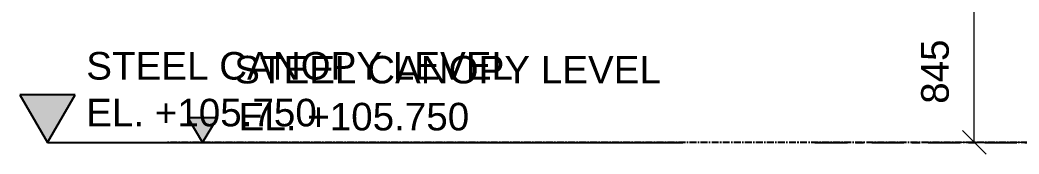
# Model space of a CAD drawing. Header units: millimetres. Extents: x -153298 to 620751, y -313239 to 250031.
# Drawn here: x 24083 to 29509, y 22262 to 22992 of the extents above; entities that cross this region are included whole.
import ezdxf

# ---------------------------------------------------------------- set-up
doc = ezdxf.new("R2010")
doc.units = ezdxf.units.MM
for name, pattern in [('CENTER', [2, 1.25, -0.25, 0.25, -0.25]), ('TA_GL_000.70000', [1.925, 0.7, -0.175, 0.175, -0.175, 0.7]), ('XKITLINE00', [0])]:
    doc.linetypes.add(name, pattern=pattern)
for name, color, linetype in [('000 - 0_SYM_DWG_GRIDLINE_MAIN_COLOR_251', 251, 'Continuous'), ('000 - 0_SYM_DWG_LEVEL_MAIN_COLOR_2', 2, 'Continuous'), ('000 - 0_SYM_DWG_LEVEL_TEXT', 3, 'Continuous'), ('000 - GRID', 251, 'CENTER'), ('S-DIM', 7, 'Continuous')]:
    doc.layers.add(name, color=color, linetype=linetype)
doc.layers.add('Z-DIMENSIONS', color=1, linetype='Continuous', lineweight=0)
doc.styles.add('Arial_1', font='arial.ttf', dxfattribs={"height": 250})
doc.styles.add('ROMANS', font='arial.ttf', dxfattribs={"width": 0.85})
doc.styles.add('TA', font='', dxfattribs={"height": 4.5})
doc.styles.get('TA').set_extended_font_data('Cordia New')

# ---------------------------------------------------------------- blocks, each defined once
blk = doc.blocks.new('*U4759')
at = {"layer": '000 - 0_SYM_DWG_LEVEL_MAIN_COLOR_2'}
blk.add_hatch(color=256, dxfattribs=at).paths.add_polyline_path([(-80.41, 5.18), (-83.4, 0), (-86.39, 5.18)])
blk.add_point((0, 0))
at = {"layer": '000 - 0_SYM_DWG_GRIDLINE_MAIN_COLOR_251'}
blk.add_lwpolyline([(-83.4, 0), (-23.4, 0), (-18.9, 0), (-14.4, 0)], dxfattribs=at)
at = {"layer": '000 - 0_SYM_DWG_LEVEL_MAIN_COLOR_2', "lineweight": 25}
for p, q in [((-80.41, 5.18), (-86.39, 5.18)), ((-86.39, 5.18), (-83.4, 0)), ((-83.4, 0), (-80.41, 5.18))]:
    blk.add_line(p, q, dxfattribs=at)
at = {"layer": '000 - 0_SYM_DWG_LEVEL_TEXT', "style": 'Arial_1'}
for tag, p in [('LV_NAME_1', (-79.18, 11.92)), ('LV_NAME_2', (-79.19, 6.83)), ('LV_NAME_3', (-79.2, 1.74))]:
    blk.add_attdef(tag, p, '', height=3, dxfattribs=at)
blk = doc.blocks.new('*U6394')
at = {"layer": '000 - 0_SYM_DWG_GRIDLINE_MAIN_COLOR_251', "color": 0, "linetype": 'ByBlock', "ltscale": 5}
blk.add_line((20, 0), (-651.81, 0), dxfattribs=at)
at = {"layer": '000 - 0_SYM_DWG_GRIDLINE_MAIN_COLOR_251', "color": 0}
blk.add_point((0, 0), dxfattribs=at)
at = {"style": 'TA', "flags": 1}
blk.add_attdef('LOCATION', (6, -6), '', height=4.5, rotation=270, dxfattribs=at)
blk = doc.blocks.new('W-1-PP19-ST-ENT1-1_20260610-094632_ELEVATION_1_DIMS')
at = {"color": 6, "xscale": 50, "yscale": 50, "zscale": 50}
blk.add_blockref('*U4759', (-3830, 105750), dxfattribs=at).add_auto_attribs({'LV_NAME_2': 'STEEL CANOPY LEVEL', 'LV_NAME_3': 'EL. +105.750'})
at = {"layer": '000 - GRID', "linetype": 'TA_GL_000.70000', "xscale": 50.00000000000004, "yscale": 50.00000000000004, "zscale": 50.00000000000004, "rotation": 180}
blk.add_blockref('*U6394', (-2830, 105750), dxfattribs=at)

msp = doc.modelspace()

# ---------------------------------------------------------------- hatches: boundary and pattern name
msp.add_hatch(color=3).paths.add_polyline_path([(24994.2673, 22459.2793), (25075.3823, 22325.8988), (25156.4974, 22459.2793)])

# ---------------------------------------------------------------- linework, layer by layer
at = {"color": 3}
for p, q in [((25156.4974, 22459.2793), (24994.2673, 22459.2793)), ((24994.2673, 22459.2793), (25075.3823, 22325.8988)), ((25075.3823, 22325.8988), (25156.4974, 22459.2793))]:
    msp.add_line(p, q, dxfattribs=at)
at = {"color": 1, "linetype": 'CENTER', "ltscale": 30}
msp.add_line((59557.5016, 22325.8988), (24877.4489, 22325.8988), dxfattribs=at)
at = {"layer": 'Z-DIMENSIONS', "linetype": 'XKITLINE00', "lineweight": 0}
for p, q in [((29266.189, 22325.8988), (29266.189, 23170.8988)), ((29202.5494, 22389.5384), (29329.8287, 22262.2592)), ((32107.7713, 22325.8988), (29014.939, 22325.8988))]:
    msp.add_line(p, q, dxfattribs=at)
at = {"layer": 'Z-DIMENSIONS'}
msp.add_point((29266.189, 22325.8988), dxfattribs=at)

# ---------------------------------------------------------------- block references
at = {"color": 6}
msp.add_blockref('W-1-PP19-ST-ENT1-1_20260610-094632_ELEVATION_1_DIMS', (32232.7713, -83424.1012), dxfattribs=at)

# ---------------------------------------------------------------- texts
at = {"color": 3, "style": 'ROMANS'}
msp.add_text('EL. +105.750', height=150, dxfattribs=at).set_placement((25270.6266, 22390.923))
at = {"layer": 'S-DIM', "color": 3, "style": 'ROMANS'}
msp.add_text('845', height=150, rotation=90, dxfattribs=at).set_placement((29127.439, 22535.7035))
msp.add_text('STEEL CANOPY LEVEL', height=150, dxfattribs=at).set_placement((25246.8651, 22646.4021))

doc.saveas('drawing.dxf')
